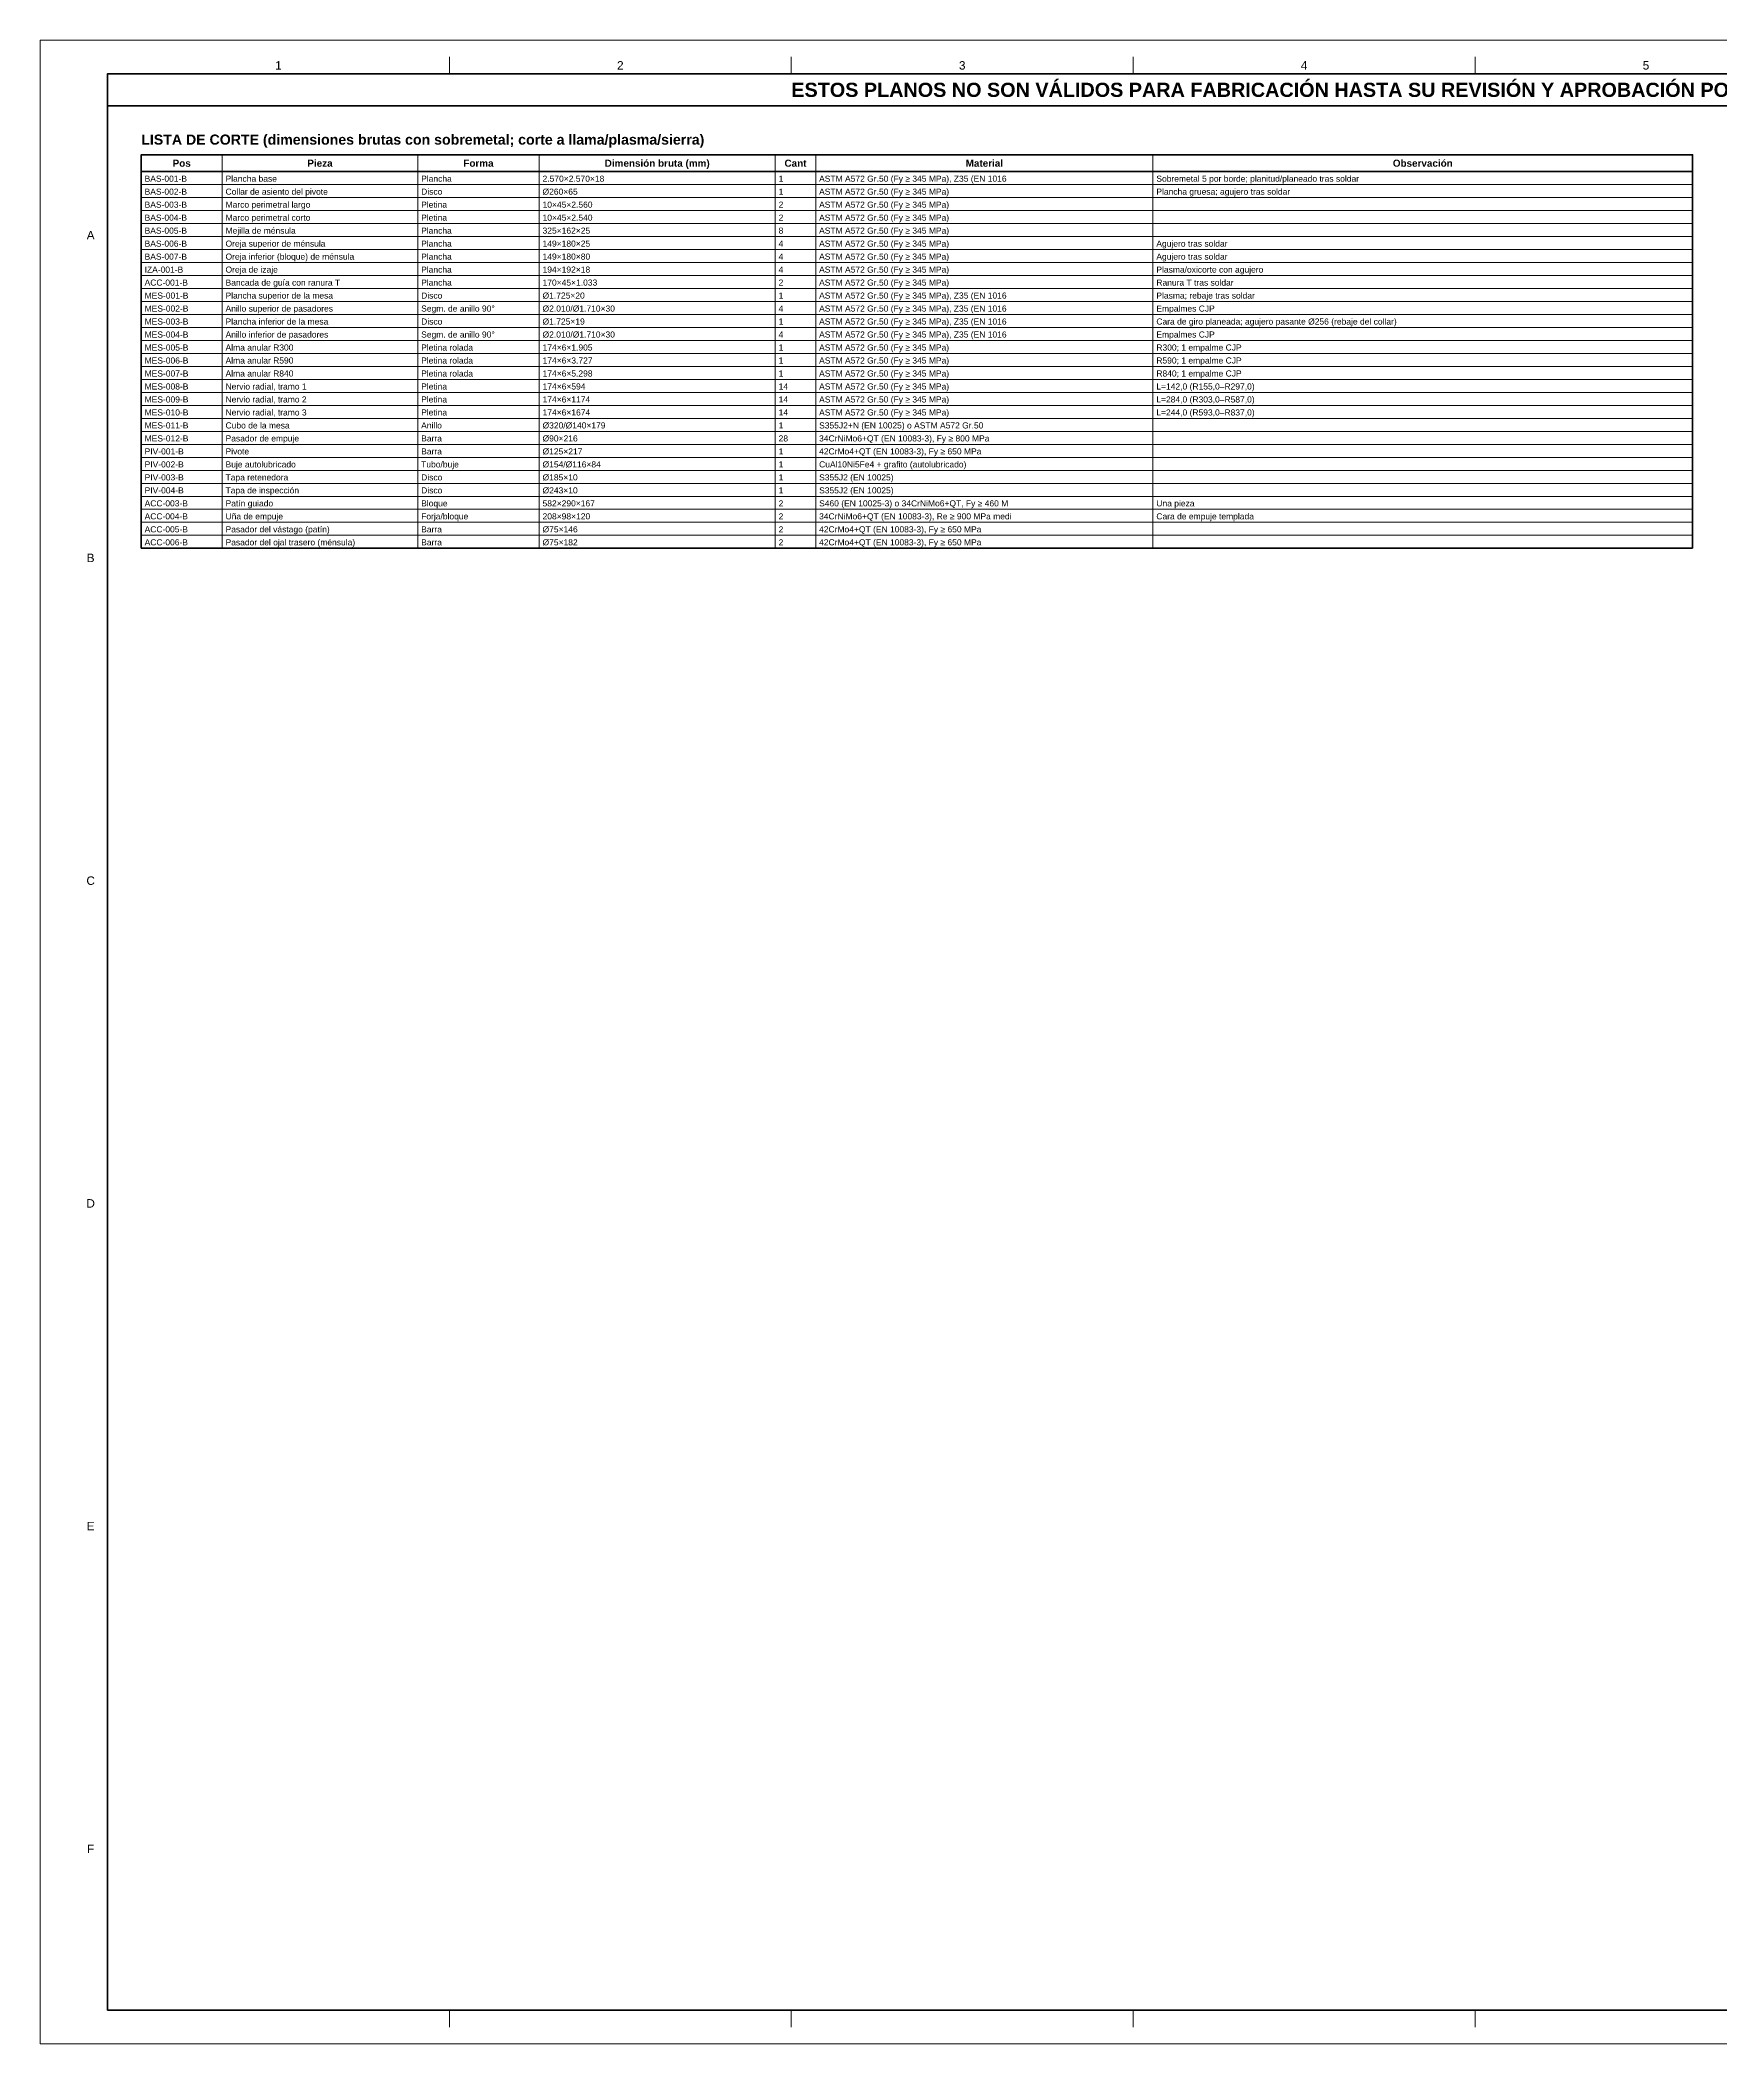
# Model space of a CAD drawing. Header units: millimetres. Extents: x 0 to 841, y 0 to 594.
# Drawn here: x 0 to 498, y 0 to 594 of the extents above; entities that cross this region are included whole.
import ezdxf
from ezdxf.enums import TextEntityAlignment as Align

# ---------------------------------------------------------------- set-up
doc = ezdxf.new("R2010")
doc.units = ezdxf.units.MM
for name, color, linetype, lineweight in [('FINA', 7, 'CONTINUOUS', 18), ('MARCO', 7, 'CONTINUOUS', 70), ('TXT', 7, 'CONTINUOUS', 25), ('VIS', 7, 'CONTINUOUS', 50)]:
    doc.layers.add(name, color=color, linetype=linetype, lineweight=lineweight)
doc.styles.add('STD', font='LiberationSans-Regular.ttf')
doc.styles.add('STDB', font='LiberationSans-Bold.ttf')

msp = doc.modelspace()

# ---------------------------------------------------------------- linework, layer by layer
at = {"layer": 'FINA'}
for p, q in [((121.375, 584), (121.375, 589)), ((222.75, 584), (222.75, 589)), ((324.125, 584), (324.125, 589)), ((425.5, 584), (425.5, 589)), ((54, 560), (54, 443.35)), ((112, 560), (112, 443.35)), ((148, 560), (148, 443.35)), ((218, 560), (218, 443.35)), ((230, 560), (230, 443.35)), ((330, 560), (330, 443.35)), ((30, 555), (490, 555)), ((30, 551.15), (490, 551.15)), ((30, 547.3), (490, 547.3)), ((30, 543.45), (490, 543.45)), ((30, 539.6), (490, 539.6)), ((30, 535.75), (490, 535.75)), ((30, 531.9), (490, 531.9)), ((30, 528.05), (490, 528.05)), ((30, 524.2), (490, 524.2)), ((30, 520.35), (490, 520.35)), ((30, 516.5), (490, 516.5)), ((30, 512.65), (490, 512.65)), ((30, 508.8), (490, 508.8)), ((30, 504.95), (490, 504.95)), ((30, 501.1), (490, 501.1)), ((30, 497.25), (490, 497.25)), ((30, 493.4), (490, 493.4)), ((30, 489.55), (490, 489.55)), ((30, 485.7), (490, 485.7)), ((30, 481.85), (490, 481.85)), ((30, 478), (490, 478)), ((30, 474.15), (490, 474.15)), ((30, 470.3), (490, 470.3)), ((30, 466.45), (490, 466.45)), ((30, 462.6), (490, 462.6)), ((30, 458.75), (490, 458.75)), ((30, 454.9), (490, 454.9)), ((30, 451.05), (490, 451.05)), ((30, 447.2), (490, 447.2)), ((121.375, 10), (121.375, 5)), ((222.75, 10), (222.75, 5)), ((324.125, 10), (324.125, 5)), ((425.5, 10), (425.5, 5))]:
    msp.add_line(p, q, dxfattribs=at)
msp.add_lwpolyline([(0, 0), (841, 0), (841, 594), (0, 594)], close=True, dxfattribs=at)
at = {"layer": 'MARCO'}
for points in [[(20, 10), (831, 10), (831, 584), (20, 584)], [(20, 574.5), (831, 574.5), (831, 584), (20, 584)]]:
    msp.add_lwpolyline(points, close=True, dxfattribs=at)
at = {"layer": 'VIS'}
for p, q in [((30, 560), (30, 443.35)), ((490, 560), (490, 443.35)), ((30, 443.35), (490, 443.35))]:
    msp.add_line(p, q, dxfattribs=at)
msp.add_lwpolyline([(30, 555), (490, 555), (490, 560), (30, 560)], close=True, dxfattribs=at)

# ---------------------------------------------------------------- texts
at = {"layer": 'TXT'}
for s, height, style, p in [('1', 2.5, 'STD', (70.688, 586.5)), ('2', 2.5, 'STD', (172.062, 586.5)), ('ESTOS PLANOS NO SON VÁLIDOS PARA FABRICACIÓN HASTA SU REVISIÓN Y APROBACIÓN POR UN INGENIERO CALCULISTA HABILITADO.', 4.2, 'STDB', (425.5, 579.25)), ('3', 2.5, 'STD', (273.438, 586.5)), ('4', 2.5, 'STD', (374.812, 586.5)), ('5', 2.5, 'STD', (476.188, 586.5)), ('Pos', 2.1, 'STDB', (42, 557.5)), ('Pieza', 2.1, 'STDB', (83, 557.5)), ('Forma', 2.1, 'STDB', (130, 557.5)), ('Dimensión bruta (mm)', 2.1, 'STDB', (183, 557.5)), ('Cant', 2.1, 'STDB', (224, 557.5)), ('Material', 2.1, 'STDB', (280, 557.5)), ('Observación', 2.1, 'STDB', (410, 557.5)), ('A', 2.5, 'STD', (15, 536.167)), ('B', 2.5, 'STD', (15, 440.5)), ('C', 2.5, 'STD', (15, 344.833)), ('D', 2.5, 'STD', (15, 249.167)), ('E', 2.5, 'STD', (15, 153.5)), ('F', 2.5, 'STD', (15, 57.833))]:
    msp.add_text(s, height=height, dxfattribs=dict(at, style=style)).set_placement(p, align=Align.MIDDLE_CENTER)
at = {"layer": 'TXT', "style": 'STDB'}
msp.add_text('LISTA DE CORTE (dimensiones brutas con sobremetal; corte a llama/plasma/sierra)', height=3, dxfattribs=at).set_placement((30, 566), align=Align.TOP_LEFT)
at = {"layer": 'TXT', "style": 'STD'}
for s, p in [('BAS-001-B', (31, 552.92)), ('Plancha base', (55, 552.92)), ('Plancha', (113, 552.92)), ('2.570×2.570×18', (149, 552.92)), ('1', (219, 552.92)), ('ASTM A572 Gr.50 (Fy ≥ 345 MPa), Z35 (EN 1016', (231, 552.92)), ('Sobremetal 5 por borde; planitud/planeado tras soldar', (331, 552.92)), ('BAS-002-B', (31, 549.07)), ('Collar de asiento del pivote', (55, 549.07)), ('Disco', (113, 549.07)), ('Ø260×65', (149, 549.07)), ('1', (219, 549.07)), ('ASTM A572 Gr.50 (Fy ≥ 345 MPa)', (231, 549.07)), ('Plancha gruesa; agujero tras soldar', (331, 549.07)), ('BAS-003-B', (31, 545.22)), ('BAS-004-B', (31, 541.37)), ('Marco perimetral largo', (55, 545.22)), ('Marco perimetral corto', (55, 541.37)), ('Pletina', (113, 545.22)), ('Pletina', (113, 541.37)), ('10×45×2.560', (149, 545.22)), ('10×45×2.540', (149, 541.37)), ('2', (219, 545.22)), ('2', (219, 541.37)), ('ASTM A572 Gr.50 (Fy ≥ 345 MPa)', (231, 545.22)), ('ASTM A572 Gr.50 (Fy ≥ 345 MPa)', (231, 541.37)), ('BAS-005-B', (31, 537.52)), ('Oreja superior de ménsula', (55, 533.67)), ('Mejilla de ménsula', (55, 537.52)), ('Plancha', (113, 537.52)), ('Plancha', (113, 533.67)), ('325×162×25', (149, 537.52)), ('8', (219, 537.52)), ('ASTM A572 Gr.50 (Fy ≥ 345 MPa)', (231, 537.52)), ('ASTM A572 Gr.50 (Fy ≥ 345 MPa)', (231, 533.67)), ('Agujero tras soldar', (331, 533.67)), ('BAS-006-B', (31, 533.67)), ('BAS-007-B', (31, 529.82)), ('Oreja inferior (bloque) de ménsula', (55, 529.82)), ('Plancha', (113, 529.82)), ('149×180×25', (149, 533.67)), ('149×180×80', (149, 529.82)), ('4', (219, 533.67)), ('4', (219, 529.82)), ('ASTM A572 Gr.50 (Fy ≥ 345 MPa)', (231, 529.82)), ('Agujero tras soldar', (331, 529.82)), ('ACC-001-B', (31, 522.12)), ('IZA-001-B', (31, 525.97)), ('Oreja de izaje', (55, 525.97)), ('Bancada de guía con ranura T', (55, 522.12)), ('Plancha', (113, 525.97)), ('Plancha', (113, 522.12)), ('194×192×18', (149, 525.97)), ('170×45×1.033', (149, 522.12)), ('4', (219, 525.97)), ('2', (219, 522.12)), ('ASTM A572 Gr.50 (Fy ≥ 345 MPa)', (231, 525.97)), ('ASTM A572 Gr.50 (Fy ≥ 345 MPa)', (231, 522.12)), ('Plasma/oxicorte con agujero', (331, 525.97)), ('Ranura T tras soldar', (331, 522.12)), ('MES-001-B', (31, 518.27)), ('Plancha superior de la mesa', (55, 518.27)), ('Disco', (113, 518.27)), ('Ø1.725×20', (149, 518.27)), ('1', (219, 518.27)), ('ASTM A572 Gr.50 (Fy ≥ 345 MPa), Z35 (EN 1016', (231, 518.27)), ('Plasma; rebaje tras soldar', (331, 518.27)), ('MES-002-B', (31, 514.42)), ('MES-003-B', (31, 510.57)), ('Anillo superior de pasadores', (55, 514.42)), ('Plancha inferior de la mesa', (55, 510.57)), ('Segm. de anillo 90°', (113, 514.42)), ('Disco', (113, 510.57)), ('Ø2.010/Ø1.710×30', (149, 514.42)), ('Ø1.725×19', (149, 510.57)), ('4', (219, 514.42)), ('1', (219, 510.57)), ('ASTM A572 Gr.50 (Fy ≥ 345 MPa), Z35 (EN 1016', (231, 514.42)), ('ASTM A572 Gr.50 (Fy ≥ 345 MPa), Z35 (EN 1016', (231, 510.57)), ('Cara de giro planeada; agujero pasante Ø256 (rebaje del collar)', (331, 510.57)), ('Empalmes CJP', (331, 514.42)), ('MES-004-B', (31, 506.72)), ('Anillo inferior de pasadores', (55, 506.72)), ('Segm. de anillo 90°', (113, 506.72)), ('Ø2.010/Ø1.710×30', (149, 506.72)), ('4', (219, 506.72)), ('ASTM A572 Gr.50 (Fy ≥ 345 MPa), Z35 (EN 1016', (231, 506.72)), ('Empalmes CJP', (331, 506.72)), ('MES-005-B', (31, 502.87)), ('MES-006-B', (31, 499.02)), ('Alma anular R300', (55, 502.87)), ('Alma anular R590', (55, 499.02)), ('Pletina rolada', (113, 502.87)), ('Pletina rolada', (113, 499.02)), ('174×6×1.905', (149, 502.87)), ('174×6×3.727', (149, 499.02)), ('1', (219, 502.87)), ('1', (219, 499.02)), ('ASTM A572 Gr.50 (Fy ≥ 345 MPa)', (231, 502.87)), ('ASTM A572 Gr.50 (Fy ≥ 345 MPa)', (231, 499.02)), ('R300; 1 empalme CJP', (331, 502.87)), ('R590; 1 empalme CJP', (331, 499.02)), ('MES-007-B', (31, 495.17)), ('Alma anular R840', (55, 495.17)), ('Pletina rolada', (113, 495.17)), ('174×6×5.298', (149, 495.17)), ('1', (219, 495.17)), ('ASTM A572 Gr.50 (Fy ≥ 345 MPa)', (231, 495.17)), ('R840; 1 empalme CJP', (331, 495.17)), ('MES-008-B', (31, 491.32)), ('MES-009-B', (31, 487.47)), ('Nervio radial, tramo 1', (55, 491.32)), ('Nervio radial, tramo 2', (55, 487.47)), ('Pletina', (113, 491.32)), ('Pletina', (113, 487.47)), ('174×6×594', (149, 491.32)), ('174×6×1174', (149, 487.47)), ('14', (219, 491.32)), ('14', (219, 487.47)), ('ASTM A572 Gr.50 (Fy ≥ 345 MPa)', (231, 491.32)), ('ASTM A572 Gr.50 (Fy ≥ 345 MPa)', (231, 487.47)), ('L=142,0 (R155,0–R297,0)', (331, 491.32)), ('L=284,0 (R303,0–R587,0)', (331, 487.47)), ('MES-010-B', (31, 483.62)), ('Nervio radial, tramo 3', (55, 483.62)), ('Pletina', (113, 483.62)), ('174×6×1674', (149, 483.62)), ('14', (219, 483.62)), ('ASTM A572 Gr.50 (Fy ≥ 345 MPa)', (231, 483.62)), ('L=244,0 (R593,0–R837,0)', (331, 483.62)), ('MES-011-B', (31, 479.77)), ('MES-012-B', (31, 475.92)), ('Cubo de la mesa', (55, 479.77)), ('Pasador de empuje', (55, 475.92)), ('Anillo', (113, 479.77)), ('Barra', (113, 475.92)), ('Ø320/Ø140×179', (149, 479.77)), ('Ø90×216', (149, 475.92)), ('28', (219, 475.92)), ('1', (219, 479.77)), ('34CrNiMo6+QT (EN 10083-3), Fy ≥ 800 MPa', (231, 475.92)), ('S355J2+N (EN 10025) o ASTM A572 Gr.50', (231, 479.77)), ('PIV-001-B', (31, 472.07)), ('Pivote', (55, 472.07)), ('Barra', (113, 472.07)), ('Ø125×217', (149, 472.07)), ('1', (219, 472.07)), ('42CrMo4+QT (EN 10083-3), Fy ≥ 650 MPa', (231, 472.07)), ('PIV-002-B', (31, 468.22)), ('PIV-003-B', (31, 464.37)), ('Tapa retenedora', (55, 464.37)), ('Buje autolubricado', (55, 468.22)), ('Tubo/buje', (113, 468.22)), ('Disco', (113, 464.37)), ('Ø154/Ø116×84', (149, 468.22)), ('Ø185×10', (149, 464.37)), ('1', (219, 468.22)), ('1', (219, 464.37)), ('S355J2 (EN 10025)', (231, 464.37)), ('CuAl10Ni5Fe4 + grafito (autolubricado)', (231, 468.22)), ('ACC-003-B', (31, 456.67)), ('PIV-004-B', (31, 460.52)), ('Tapa de inspección', (55, 460.52)), ('Patín guiado', (55, 456.67)), ('Disco', (113, 460.52)), ('Bloque', (113, 456.67)), ('Ø243×10', (149, 460.52)), ('582×290×167', (149, 456.67)), ('2', (219, 456.67)), ('1', (219, 460.52)), ('S355J2 (EN 10025)', (231, 460.52)), ('S460 (EN 10025-3) o 34CrNiMo6+QT, Fy ≥ 460 M', (231, 456.67)), ('Una pieza', (331, 456.67)), ('ACC-004-B', (31, 452.82)), ('Uña de empuje', (55, 452.82)), ('Forja/bloque', (113, 452.82)), ('208×98×120', (149, 452.82)), ('2', (219, 452.82)), ('34CrNiMo6+QT (EN 10083-3), Re ≥ 900 MPa medi', (231, 452.82)), ('Cara de empuje templada', (331, 452.82)), ('ACC-005-B', (31, 448.97)), ('ACC-006-B', (31, 445.12)), ('Pasador del vástago (patín)', (55, 448.97)), ('Pasador del ojal trasero (ménsula)', (55, 445.12)), ('Barra', (113, 448.97)), ('Barra', (113, 445.12)), ('Ø75×146', (149, 448.97)), ('Ø75×182', (149, 445.12)), ('2', (219, 448.97)), ('2', (219, 445.12)), ('42CrMo4+QT (EN 10083-3), Fy ≥ 650 MPa', (231, 448.97)), ('42CrMo4+QT (EN 10083-3), Fy ≥ 650 MPa', (231, 445.12))]:
    msp.add_text(s, height=1.8, dxfattribs=at).set_placement(p, align=Align.MIDDLE_LEFT)

doc.saveas('drawing.dxf')
